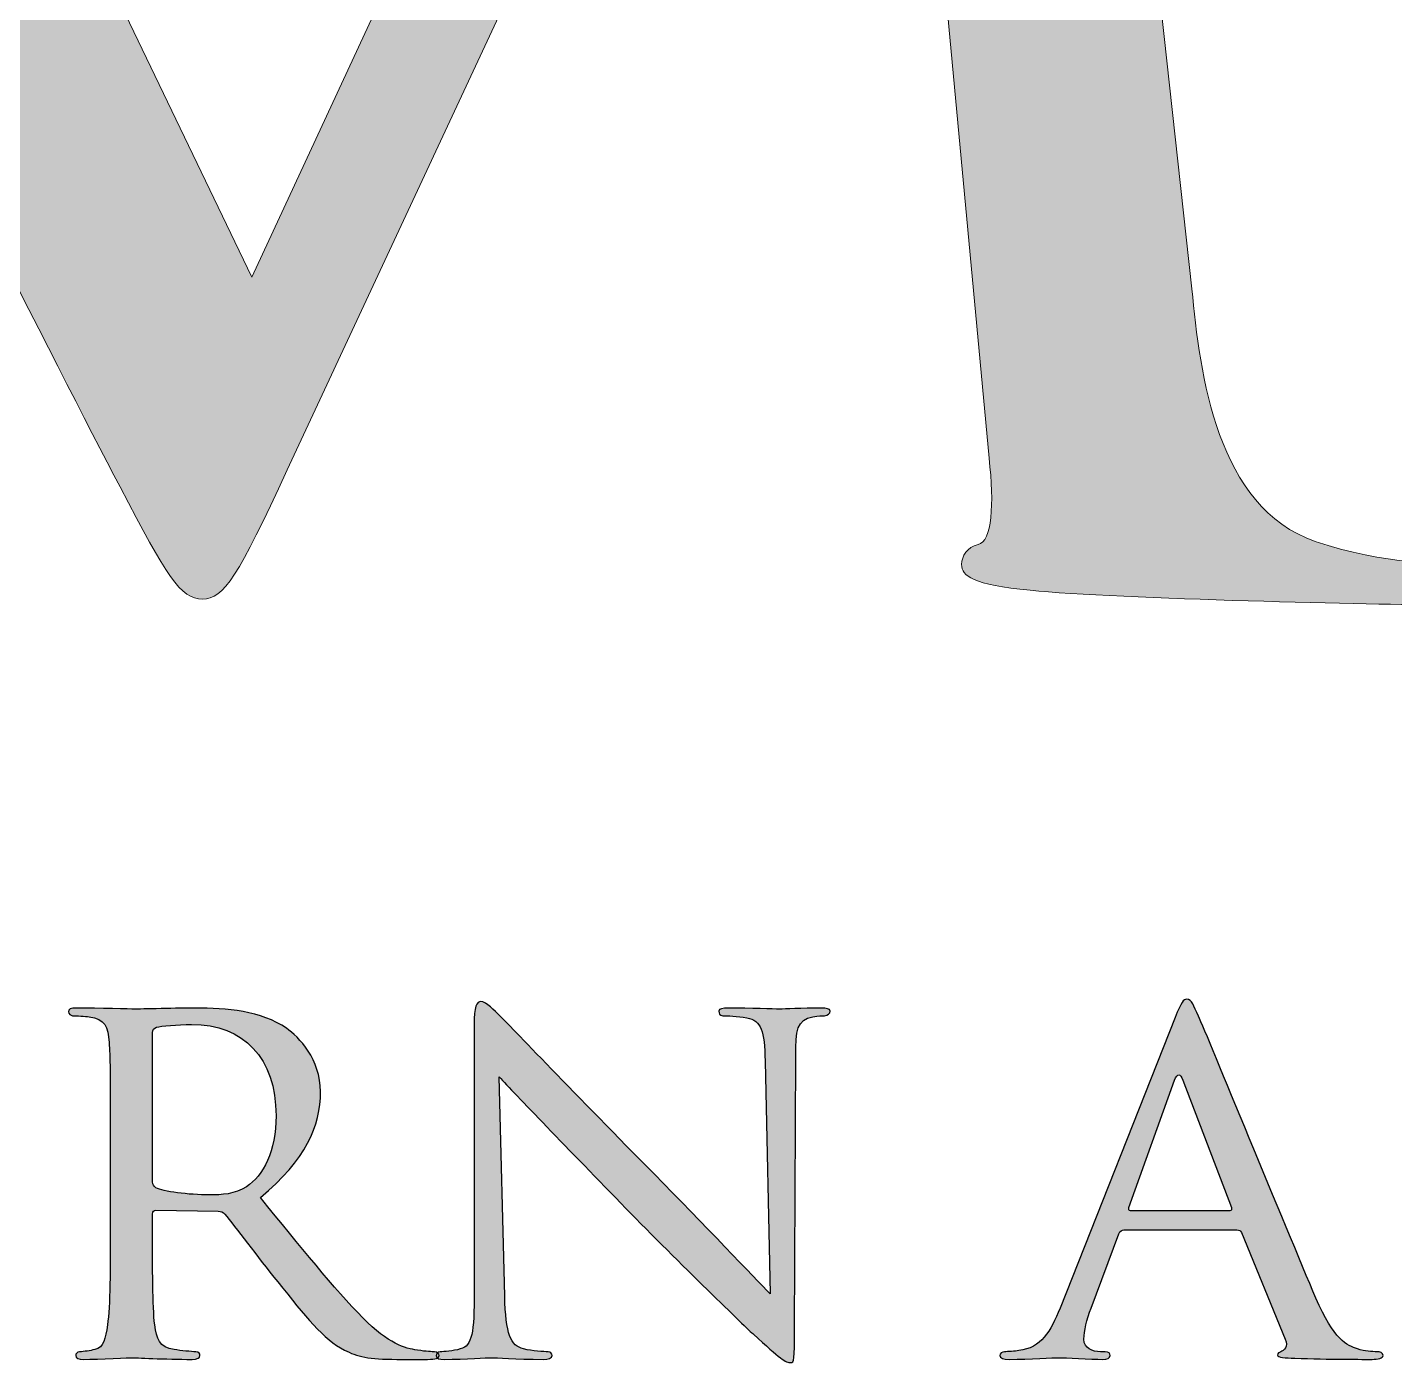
# Model space of a CAD drawing. Header units: feet. Extents: x 0.21 to 4.79, y 0.56 to 1.94.
# Drawn here: x 2.498 to 3.205, y 0.559 to 1.25 of the extents above; entities that cross this region are included whole.
import ezdxf

# ---------------------------------------------------------------- set-up
doc = ezdxf.new("R2010")
doc.units = ezdxf.units.FT
doc.header["$MEASUREMENT"] = 0
doc.layers.add('Layer 2', color=7, linetype='Continuous')

msp = doc.modelspace()

# ---------------------------------------------------------------- hatches: boundary and pattern name
at = {"layer": 'Layer 2', "true_color": 0xffffff}
h = msp.add_hatch(color=7, dxfattribs=at)
h.dxf.hatch_style = 2
edge = h.paths.add_edge_path()
edge.add_spline(control_points=[(3.10045, 1.11475), (3.10471, 1.07019), (3.1132, 1.00183), (3.16425, 0.98404), (3.19968, 0.97213), (3.23227, 0.97213), (3.24504, 0.97213), (3.25071, 0.97213), (3.25496, 0.96916), (3.25496, 0.9632), (3.25496, 0.9558), (3.24362, 0.95129), (3.22947, 0.95129), (3.20109, 0.95129), (3.06215, 0.95428), (3.01682, 0.95878), (2.98706, 0.96175), (2.98138, 0.96617), (2.98138, 0.97213), (2.98138, 0.97658), (2.98424, 0.98105), (2.9899, 0.9825), (2.99699, 0.98404), (2.99837, 1.00332), (2.99554, 1.02711), (2.99554, 1.02711), (2.93601, 1.66588), (2.93601, 1.66588), (2.93601, 1.66588), (2.93319, 1.66588), (2.93319, 1.66588), (2.93319, 1.66588), (2.63266, 1.02116), (2.63266, 1.02116), (2.60715, 0.96617), (2.60007, 0.95428), (2.58876, 0.95428), (2.57737, 0.95428), (2.57028, 0.96617), (2.5462, 1.01225), (2.51359, 1.07462), (2.43137, 1.23656), (2.4002, 1.30489), (2.36332, 1.38513), (2.26272, 1.59756), (2.24141, 1.64951), (2.24141, 1.64951), (2.23576, 1.64951), (2.23576, 1.64951), (2.23576, 1.64951), (2.18758, 1.07908), (2.18758, 1.07908), (2.18617, 1.05976), (2.18617, 1.036), (2.18617, 1.01522), (2.18617, 0.99588), (2.19751, 0.98404), (2.21592, 0.97953), (2.23717, 0.97362), (2.25563, 0.97213), (2.26413, 0.97213), (2.26834, 0.97213), (2.27403, 0.96768), (2.27403, 0.9632), (2.27403, 0.95428), (2.26552, 0.95129), (2.25137, 0.95129), (2.20459, 0.95129), (2.14505, 0.9558), (2.13512, 0.9558), (2.12378, 0.9558), (2.06425, 0.95129), (2.03023, 0.95129), (2.01747, 0.95129), (2.00895, 0.95428), (2.00895, 0.9632), (2.00895, 0.96768), (2.01465, 0.97213), (2.02174, 0.97213), (2.03163, 0.97213), (2.04015, 0.97362), (2.05857, 0.97658), (2.09969, 0.98404), (2.1011, 1.03007), (2.10677, 1.07762), (2.10677, 1.07762), (2.19751, 1.90206), (2.19751, 1.90206), (2.19895, 1.91543), (2.20459, 1.92436), (2.21164, 1.92436), (2.22019, 1.92436), (2.23012, 1.91991), (2.23717, 1.90504), (2.23717, 1.90504), (2.61424, 1.1207), (2.61424, 1.1207), (2.61424, 1.1207), (2.97713, 1.90356), (2.97713, 1.90356), (2.98283, 1.91543), (2.9885, 1.92436), (2.99699, 1.92436), (3.00548, 1.92436), (3.01259, 1.91397), (3.01542, 1.8902), (3.01542, 1.8902), (3.10045, 1.11475), (3.10045, 1.11475)], knot_values=[0, 0, 0, 0, 1, 1, 1, 2, 2, 2, 3, 3, 3, 4, 4, 4, 5, 5, 5, 6, 6, 6, 7, 7, 7, 8, 8, 8, 9, 9, 9, 10, 10, 10, 11, 11, 11, 12, 12, 12, 13, 13, 13, 14, 14, 14, 15, 15, 15, 16, 16, 16, 17, 17, 17, 18, 18, 18, 19, 19, 19, 20, 20, 20, 21, 21, 21, 22, 22, 22, 23, 23, 23, 24, 24, 24, 25, 25, 25, 26, 26, 26, 27, 27, 27, 28, 28, 28, 29, 29, 29, 30, 30, 30, 31, 31, 31, 32, 32, 32, 33, 33, 33, 34, 34, 34, 35, 35, 35, 36, 36, 36, 36], degree=3, periodic=0)
h = msp.add_hatch(color=7, dxfattribs=at)
h.dxf.hatch_style = 2
edge = h.paths.add_edge_path()
edge.add_spline(control_points=[(2.54111, 0.67318), (2.54111, 0.71048), (2.54111, 0.71727), (2.54053, 0.72488), (2.53996, 0.73309), (2.53852, 0.73705), (2.53018, 0.73816), (2.52816, 0.73844), (2.52387, 0.73874), (2.52154, 0.73874), (2.52068, 0.73874), (2.51953, 0.73987), (2.51953, 0.74074), (2.51953, 0.74212), (2.52068, 0.74269), (2.52355, 0.74269), (2.53507, 0.74269), (2.55204, 0.74212), (2.55347, 0.74212), (2.55606, 0.74212), (2.57737, 0.74269), (2.58512, 0.74269), (2.60124, 0.74269), (2.61907, 0.74128), (2.6323, 0.73223), (2.63863, 0.72772), (2.64985, 0.71613), (2.64985, 0.69945), (2.64985, 0.68165), (2.64236, 0.6644), (2.61879, 0.64463), (2.63949, 0.61921), (2.65704, 0.59741), (2.67171, 0.58244), (2.68522, 0.56886), (2.69358, 0.56661), (2.69991, 0.5658), (2.70479, 0.56491), (2.70738, 0.56491), (2.70882, 0.56491), (2.71026, 0.56491), (2.71113, 0.56379), (2.71113, 0.56295), (2.71113, 0.56152), (2.70969, 0.56097), (2.70509, 0.56097), (2.70509, 0.56097), (2.68926, 0.56097), (2.68926, 0.56097), (2.67486, 0.56097), (2.66854, 0.56238), (2.66222, 0.5658), (2.65129, 0.57141), (2.64206, 0.58301), (2.62771, 0.6011), (2.61705, 0.61409), (2.60583, 0.62965), (2.60036, 0.63614), (2.59923, 0.63727), (2.59866, 0.63756), (2.59692, 0.63756), (2.59692, 0.63756), (2.5647, 0.63812), (2.5647, 0.63812), (2.56354, 0.63812), (2.56297, 0.63756), (2.56297, 0.63614), (2.56297, 0.63614), (2.56297, 0.63049), (2.56297, 0.63049), (2.56297, 0.6073), (2.56297, 0.58866), (2.5641, 0.57879), (2.565, 0.57171), (2.56641, 0.56719), (2.57418, 0.56604), (2.57764, 0.56548), (2.5831, 0.56491), (2.58542, 0.56491), (2.58713, 0.56491), (2.58743, 0.56379), (2.58743, 0.56295), (2.58743, 0.56183), (2.58626, 0.56097), (2.58339, 0.56097), (2.56958, 0.56097), (2.55347, 0.56183), (2.55233, 0.56183), (2.55204, 0.56183), (2.53507, 0.56097), (2.52729, 0.56097), (2.5247, 0.56097), (2.52327, 0.56152), (2.52327, 0.56295), (2.52327, 0.56379), (2.52387, 0.56491), (2.52528, 0.56491), (2.52756, 0.56491), (2.53075, 0.56548), (2.53307, 0.56604), (2.53795, 0.56719), (2.53852, 0.57171), (2.53969, 0.57879), (2.54111, 0.58866), (2.54111, 0.6076), (2.54111, 0.63078), (2.54111, 0.63078), (2.54111, 0.67318), (2.54111, 0.67318)], knot_values=[0, 0, 0, 0, 1, 1, 1, 2, 2, 2, 3, 3, 3, 4, 4, 4, 5, 5, 5, 6, 6, 6, 7, 7, 7, 8, 8, 8, 9, 9, 9, 10, 10, 10, 11, 11, 11, 12, 12, 12, 13, 13, 13, 14, 14, 14, 15, 15, 15, 16, 16, 16, 17, 17, 17, 18, 18, 18, 19, 19, 19, 20, 20, 20, 21, 21, 21, 22, 22, 22, 23, 23, 23, 24, 24, 24, 25, 25, 25, 26, 26, 26, 27, 27, 27, 28, 28, 28, 29, 29, 29, 30, 30, 30, 31, 31, 31, 32, 32, 32, 33, 33, 33, 34, 34, 34, 35, 35, 35, 36, 36, 36, 36], degree=3, periodic=0)
edge = h.paths.add_edge_path()
edge.add_spline(control_points=[(2.56297, 0.65281), (2.56297, 0.65138), (2.56354, 0.65055), (2.5647, 0.64973), (2.56844, 0.64773), (2.58138, 0.64604), (2.59261, 0.64604), (2.59866, 0.64604), (2.60555, 0.64633), (2.61157, 0.65027), (2.6202, 0.65591), (2.62682, 0.66863), (2.62682, 0.68701), (2.62682, 0.71697), (2.61013, 0.73423), (2.5831, 0.73423), (2.57564, 0.73423), (2.56757, 0.73336), (2.565, 0.7328), (2.56383, 0.73223), (2.56297, 0.73138), (2.56297, 0.72997), (2.56297, 0.72997), (2.56297, 0.65281), (2.56297, 0.65281)], knot_values=[0, 0, 0, 0, 1, 1, 1, 2, 2, 2, 3, 3, 3, 4, 4, 4, 5, 5, 5, 6, 6, 6, 7, 7, 7, 8, 8, 8, 8], degree=3, periodic=0)
h = msp.add_hatch(color=7, dxfattribs=at)
h.dxf.hatch_style = 2
edge = h.paths.add_edge_path()
edge.add_spline(control_points=[(2.74509, 0.59374), (2.74567, 0.57397), (2.74798, 0.56805), (2.75488, 0.56633), (2.75949, 0.56523), (2.76525, 0.56491), (2.76754, 0.56491), (2.76869, 0.56491), (2.76956, 0.56409), (2.76956, 0.56295), (2.76956, 0.56152), (2.76782, 0.56097), (2.76495, 0.56097), (2.75056, 0.56097), (2.74049, 0.56181), (2.7382, 0.56181), (2.73589, 0.56181), (2.72526, 0.56097), (2.71374, 0.56097), (2.71117, 0.56097), (2.70972, 0.56124), (2.70972, 0.56295), (2.70972, 0.56409), (2.71058, 0.56491), (2.71172, 0.56491), (2.71374, 0.56491), (2.71834, 0.56523), (2.72209, 0.56633), (2.72841, 0.56805), (2.72927, 0.57453), (2.72927, 0.59629), (2.72927, 0.59629), (2.72927, 0.73391), (2.72927, 0.73391), (2.72927, 0.74356), (2.73071, 0.74609), (2.73272, 0.74609), (2.7356, 0.74609), (2.73991, 0.74128), (2.74251, 0.73873), (2.74653, 0.7348), (2.78337, 0.69634), (2.82248, 0.65677), (2.84749, 0.63133), (2.87457, 0.60277), (2.88232, 0.59488), (2.88232, 0.59488), (2.87975, 0.71529), (2.87975, 0.71529), (2.87943, 0.73083), (2.87801, 0.73621), (2.87024, 0.73762), (2.86561, 0.73846), (2.85988, 0.73873), (2.85788, 0.73873), (2.85615, 0.73873), (2.85586, 0.74017), (2.85586, 0.74101), (2.85586, 0.7424), (2.85788, 0.7427), (2.86073, 0.7427), (2.87223, 0.7427), (2.88433, 0.74212), (2.88721, 0.74212), (2.89008, 0.74212), (2.89842, 0.7427), (2.90879, 0.7427), (2.91135, 0.7427), (2.91341, 0.7424), (2.91341, 0.74101), (2.91341, 0.74017), (2.91224, 0.73873), (2.91051, 0.73873), (2.90934, 0.73873), (2.90733, 0.73873), (2.90446, 0.73819), (2.89612, 0.73645), (2.89556, 0.73168), (2.89556, 0.71724), (2.89556, 0.71724), (2.89499, 0.57651), (2.89499, 0.57651), (2.89499, 0.56068), (2.89469, 0.55926), (2.89296, 0.55926), (2.89035, 0.55926), (2.88778, 0.56124), (2.87367, 0.57397), (2.87109, 0.57621), (2.83455, 0.61156), (2.80781, 0.63898), (2.77848, 0.66922), (2.75, 0.69861), (2.74223, 0.70709), (2.74223, 0.70709), (2.74509, 0.59374), (2.74509, 0.59374)], knot_values=[0, 0, 0, 0, 1, 1, 1, 2, 2, 2, 3, 3, 3, 4, 4, 4, 5, 5, 5, 6, 6, 6, 7, 7, 7, 8, 8, 8, 9, 9, 9, 10, 10, 10, 11, 11, 11, 12, 12, 12, 13, 13, 13, 14, 14, 14, 15, 15, 15, 16, 16, 16, 17, 17, 17, 18, 18, 18, 19, 19, 19, 20, 20, 20, 21, 21, 21, 22, 22, 22, 23, 23, 23, 24, 24, 24, 25, 25, 25, 26, 26, 26, 27, 27, 27, 28, 28, 28, 29, 29, 29, 30, 30, 30, 31, 31, 31, 32, 32, 32, 32], degree=3, periodic=0)
h = msp.add_hatch(color=7, dxfattribs=at)
h.dxf.hatch_style = 2
edge = h.paths.add_edge_path()
edge.add_spline(control_points=[(3.0918, 0.73789), (3.09497, 0.74581), (3.09611, 0.74722), (3.09785, 0.74722), (3.10042, 0.74722), (3.10129, 0.74383), (3.10387, 0.73846), (3.10849, 0.72828), (3.14903, 0.62908), (3.16458, 0.59262), (3.1738, 0.57115), (3.18069, 0.56802), (3.18614, 0.56634), (3.18989, 0.5652), (3.19363, 0.56491), (3.19623, 0.56491), (3.19767, 0.56491), (3.19938, 0.56433), (3.19938, 0.56295), (3.19938, 0.56152), (3.19651, 0.56097), (3.19363, 0.56097), (3.18989, 0.56097), (3.1712, 0.56097), (3.15365, 0.56152), (3.14874, 0.56181), (3.14473, 0.56181), (3.14473, 0.56322), (3.14473, 0.56433), (3.14532, 0.56433), (3.14646, 0.56491), (3.14789, 0.56548), (3.15047, 0.56746), (3.14874, 0.57142), (3.14874, 0.57142), (3.12603, 0.62655), (3.12603, 0.62655), (3.12546, 0.62767), (3.12516, 0.62794), (3.12372, 0.62794), (3.12372, 0.62794), (3.06533, 0.62794), (3.06533, 0.62794), (3.06418, 0.62794), (3.06331, 0.62737), (3.06274, 0.62596), (3.06274, 0.62596), (3.04835, 0.58752), (3.04835, 0.58752), (3.04606, 0.5816), (3.04462, 0.57566), (3.04462, 0.57142), (3.04462, 0.56661), (3.04894, 0.56491), (3.05325, 0.56491), (3.05325, 0.56491), (3.05556, 0.56491), (3.05556, 0.56491), (3.05756, 0.56491), (3.05813, 0.56409), (3.05813, 0.56295), (3.05813, 0.56152), (3.05669, 0.56097), (3.0544, 0.56097), (3.04835, 0.56097), (3.03453, 0.56181), (3.03168, 0.56181), (3.02908, 0.56181), (3.01644, 0.56097), (3.00605, 0.56097), (3.0029, 0.56097), (3.00117, 0.56152), (3.00117, 0.56295), (3.00117, 0.56409), (3.00235, 0.56491), (3.00347, 0.56491), (3.00522, 0.56491), (3.00895, 0.5652), (3.01097, 0.56548), (3.02247, 0.56691), (3.02737, 0.57537), (3.03225, 0.58752), (3.03225, 0.58752), (3.0918, 0.73789), (3.0918, 0.73789)], knot_values=[0, 0, 0, 0, 1, 1, 1, 2, 2, 2, 3, 3, 3, 4, 4, 4, 5, 5, 5, 6, 6, 6, 7, 7, 7, 8, 8, 8, 9, 9, 9, 10, 10, 10, 11, 11, 11, 12, 12, 12, 13, 13, 13, 14, 14, 14, 15, 15, 15, 16, 16, 16, 17, 17, 17, 18, 18, 18, 19, 19, 19, 20, 20, 20, 21, 21, 21, 22, 22, 22, 23, 23, 23, 24, 24, 24, 25, 25, 25, 26, 26, 26, 27, 27, 27, 28, 28, 28, 28], degree=3, periodic=0)
edge = h.paths.add_edge_path()
edge.add_spline(control_points=[(3.11998, 0.63783), (3.12112, 0.63783), (3.12112, 0.6384), (3.12085, 0.63954), (3.12085, 0.63954), (3.09582, 0.70539), (3.09582, 0.70539), (3.0944, 0.70908), (3.09296, 0.70908), (3.0915, 0.70539), (3.0915, 0.70539), (3.06792, 0.63954), (3.06792, 0.63954), (3.06763, 0.6384), (3.06792, 0.63783), (3.06878, 0.63783), (3.06878, 0.63783), (3.11998, 0.63783), (3.11998, 0.63783)], knot_values=[0, 0, 0, 0, 1, 1, 1, 2, 2, 2, 3, 3, 3, 4, 4, 4, 5, 5, 5, 6, 6, 6, 6], degree=3, periodic=0)

# ---------------------------------------------------------------- linework, layer by layer
at = {"layer": 'Layer 2', "lineweight": 0}
msp.add_open_spline([(3.10045, 1.11475), (3.10471, 1.07019), (3.1132, 1.00183), (3.16425, 0.98404), (3.19968, 0.97213), (3.23227, 0.97213), (3.24504, 0.97213), (3.25071, 0.97213), (3.25496, 0.96916), (3.25496, 0.9632), (3.25496, 0.9558), (3.24362, 0.95129), (3.22947, 0.95129), (3.20109, 0.95129), (3.06215, 0.95428), (3.01682, 0.95878), (2.98706, 0.96175), (2.98138, 0.96617), (2.98138, 0.97213), (2.98138, 0.97658), (2.98424, 0.98105), (2.9899, 0.9825), (2.99699, 0.98404), (2.99837, 1.00332), (2.99554, 1.02711), (2.99554, 1.02711), (2.93601, 1.66588), (2.93601, 1.66588), (2.93601, 1.66588), (2.93319, 1.66588), (2.93319, 1.66588), (2.93319, 1.66588), (2.63266, 1.02116), (2.63266, 1.02116), (2.60715, 0.96617), (2.60007, 0.95428), (2.58876, 0.95428), (2.57737, 0.95428), (2.57028, 0.96617), (2.5462, 1.01225), (2.51359, 1.07462), (2.43137, 1.23656), (2.4002, 1.30489), (2.36332, 1.38513), (2.26272, 1.59756), (2.24141, 1.64951), (2.24141, 1.64951), (2.23576, 1.64951), (2.23576, 1.64951), (2.23576, 1.64951), (2.18758, 1.07908), (2.18758, 1.07908), (2.18617, 1.05976), (2.18617, 1.036), (2.18617, 1.01522), (2.18617, 0.99588), (2.19751, 0.98404), (2.21592, 0.97953), (2.23717, 0.97362), (2.25563, 0.97213), (2.26413, 0.97213), (2.26834, 0.97213), (2.27403, 0.96768), (2.27403, 0.9632), (2.27403, 0.95428), (2.26552, 0.95129), (2.25137, 0.95129), (2.20459, 0.95129), (2.14505, 0.9558), (2.13512, 0.9558), (2.12378, 0.9558), (2.06425, 0.95129), (2.03023, 0.95129), (2.01747, 0.95129), (2.00895, 0.95428), (2.00895, 0.9632), (2.00895, 0.96768), (2.01465, 0.97213), (2.02174, 0.97213), (2.03163, 0.97213), (2.04015, 0.97362), (2.05857, 0.97658), (2.09969, 0.98404), (2.1011, 1.03007), (2.10677, 1.07762), (2.10677, 1.07762), (2.19751, 1.90206), (2.19751, 1.90206), (2.19895, 1.91543), (2.20459, 1.92436), (2.21164, 1.92436), (2.22019, 1.92436), (2.23012, 1.91991), (2.23717, 1.90504), (2.23717, 1.90504), (2.61424, 1.1207), (2.61424, 1.1207), (2.61424, 1.1207), (2.97713, 1.90356), (2.97713, 1.90356), (2.98283, 1.91543), (2.9885, 1.92436), (2.99699, 1.92436), (3.00548, 1.92436), (3.01259, 1.91397), (3.01542, 1.8902), (3.01542, 1.8902), (3.10045, 1.11475), (3.10045, 1.11475)], degree=3, knots=[0, 0, 0, 0, 1, 1, 1, 2, 2, 2, 3, 3, 3, 4, 4, 4, 5, 5, 5, 6, 6, 6, 7, 7, 7, 8, 8, 8, 9, 9, 9, 10, 10, 10, 11, 11, 11, 12, 12, 12, 13, 13, 13, 14, 14, 14, 15, 15, 15, 16, 16, 16, 17, 17, 17, 18, 18, 18, 19, 19, 19, 20, 20, 20, 21, 21, 21, 22, 22, 22, 23, 23, 23, 24, 24, 24, 25, 25, 25, 26, 26, 26, 27, 27, 27, 28, 28, 28, 29, 29, 29, 30, 30, 30, 31, 31, 31, 32, 32, 32, 33, 33, 33, 34, 34, 34, 35, 35, 35, 36, 36, 36, 36], dxfattribs=at)
at = {"layer": 'Layer 2', "color": 7, "true_color": 0xffffff}
for points, knots in [([(2.54111, 0.67318), (2.54111, 0.71048), (2.54111, 0.71727), (2.54053, 0.72488), (2.53996, 0.73309), (2.53852, 0.73705), (2.53018, 0.73816), (2.52816, 0.73844), (2.52387, 0.73874), (2.52154, 0.73874), (2.52068, 0.73874), (2.51953, 0.73987), (2.51953, 0.74074), (2.51953, 0.74212), (2.52068, 0.74269), (2.52355, 0.74269), (2.53507, 0.74269), (2.55204, 0.74212), (2.55347, 0.74212), (2.55606, 0.74212), (2.57737, 0.74269), (2.58512, 0.74269), (2.60124, 0.74269), (2.61907, 0.74128), (2.6323, 0.73223), (2.63863, 0.72772), (2.64985, 0.71613), (2.64985, 0.69945), (2.64985, 0.68165), (2.64236, 0.6644), (2.61879, 0.64463), (2.63949, 0.61921), (2.65704, 0.59741), (2.67171, 0.58244), (2.68522, 0.56886), (2.69358, 0.56661), (2.69991, 0.5658), (2.70479, 0.56491), (2.70738, 0.56491), (2.70882, 0.56491), (2.71026, 0.56491), (2.71113, 0.56379), (2.71113, 0.56295), (2.71113, 0.56152), (2.70969, 0.56097), (2.70509, 0.56097), (2.70509, 0.56097), (2.68926, 0.56097), (2.68926, 0.56097), (2.67486, 0.56097), (2.66854, 0.56238), (2.66222, 0.5658), (2.65129, 0.57141), (2.64206, 0.58301), (2.62771, 0.6011), (2.61705, 0.61409), (2.60583, 0.62965), (2.60036, 0.63614), (2.59923, 0.63727), (2.59866, 0.63756), (2.59692, 0.63756), (2.59692, 0.63756), (2.5647, 0.63812), (2.5647, 0.63812), (2.56354, 0.63812), (2.56297, 0.63756), (2.56297, 0.63614), (2.56297, 0.63614), (2.56297, 0.63049), (2.56297, 0.63049), (2.56297, 0.6073), (2.56297, 0.58866), (2.5641, 0.57879), (2.565, 0.57171), (2.56641, 0.56719), (2.57418, 0.56604), (2.57764, 0.56548), (2.5831, 0.56491), (2.58542, 0.56491), (2.58713, 0.56491), (2.58743, 0.56379), (2.58743, 0.56295), (2.58743, 0.56183), (2.58626, 0.56097), (2.58339, 0.56097), (2.56958, 0.56097), (2.55347, 0.56183), (2.55233, 0.56183), (2.55204, 0.56183), (2.53507, 0.56097), (2.52729, 0.56097), (2.5247, 0.56097), (2.52327, 0.56152), (2.52327, 0.56295), (2.52327, 0.56379), (2.52387, 0.56491), (2.52528, 0.56491), (2.52756, 0.56491), (2.53075, 0.56548), (2.53307, 0.56604), (2.53795, 0.56719), (2.53852, 0.57171), (2.53969, 0.57879), (2.54111, 0.58866), (2.54111, 0.6076), (2.54111, 0.63078), (2.54111, 0.63078), (2.54111, 0.67318), (2.54111, 0.67318)], [0, 0, 0, 0, 1, 1, 1, 2, 2, 2, 3, 3, 3, 4, 4, 4, 5, 5, 5, 6, 6, 6, 7, 7, 7, 8, 8, 8, 9, 9, 9, 10, 10, 10, 11, 11, 11, 12, 12, 12, 13, 13, 13, 14, 14, 14, 15, 15, 15, 16, 16, 16, 17, 17, 17, 18, 18, 18, 19, 19, 19, 20, 20, 20, 21, 21, 21, 22, 22, 22, 23, 23, 23, 24, 24, 24, 25, 25, 25, 26, 26, 26, 27, 27, 27, 28, 28, 28, 29, 29, 29, 30, 30, 30, 31, 31, 31, 32, 32, 32, 33, 33, 33, 34, 34, 34, 35, 35, 35, 36, 36, 36, 36]), ([(2.74509, 0.59374), (2.74567, 0.57397), (2.74798, 0.56805), (2.75488, 0.56633), (2.75949, 0.56523), (2.76525, 0.56491), (2.76754, 0.56491), (2.76869, 0.56491), (2.76956, 0.56409), (2.76956, 0.56295), (2.76956, 0.56152), (2.76782, 0.56097), (2.76495, 0.56097), (2.75056, 0.56097), (2.74049, 0.56181), (2.7382, 0.56181), (2.73589, 0.56181), (2.72526, 0.56097), (2.71374, 0.56097), (2.71117, 0.56097), (2.70972, 0.56124), (2.70972, 0.56295), (2.70972, 0.56409), (2.71058, 0.56491), (2.71172, 0.56491), (2.71374, 0.56491), (2.71834, 0.56523), (2.72209, 0.56633), (2.72841, 0.56805), (2.72927, 0.57453), (2.72927, 0.59629), (2.72927, 0.59629), (2.72927, 0.73391), (2.72927, 0.73391), (2.72927, 0.74356), (2.73071, 0.74609), (2.73272, 0.74609), (2.7356, 0.74609), (2.73991, 0.74128), (2.74251, 0.73873), (2.74653, 0.7348), (2.78337, 0.69634), (2.82248, 0.65677), (2.84749, 0.63133), (2.87457, 0.60277), (2.88232, 0.59488), (2.88232, 0.59488), (2.87975, 0.71529), (2.87975, 0.71529), (2.87943, 0.73083), (2.87801, 0.73621), (2.87024, 0.73762), (2.86561, 0.73846), (2.85988, 0.73873), (2.85788, 0.73873), (2.85615, 0.73873), (2.85586, 0.74017), (2.85586, 0.74101), (2.85586, 0.7424), (2.85788, 0.7427), (2.86073, 0.7427), (2.87223, 0.7427), (2.88433, 0.74212), (2.88721, 0.74212), (2.89008, 0.74212), (2.89842, 0.7427), (2.90879, 0.7427), (2.91135, 0.7427), (2.91341, 0.7424), (2.91341, 0.74101), (2.91341, 0.74017), (2.91224, 0.73873), (2.91051, 0.73873), (2.90934, 0.73873), (2.90733, 0.73873), (2.90446, 0.73819), (2.89612, 0.73645), (2.89556, 0.73168), (2.89556, 0.71724), (2.89556, 0.71724), (2.89499, 0.57651), (2.89499, 0.57651), (2.89499, 0.56068), (2.89469, 0.55926), (2.89296, 0.55926), (2.89035, 0.55926), (2.88778, 0.56124), (2.87367, 0.57397), (2.87109, 0.57621), (2.83455, 0.61156), (2.80781, 0.63898), (2.77848, 0.66922), (2.75, 0.69861), (2.74223, 0.70709), (2.74223, 0.70709), (2.74509, 0.59374), (2.74509, 0.59374)], [0, 0, 0, 0, 1, 1, 1, 2, 2, 2, 3, 3, 3, 4, 4, 4, 5, 5, 5, 6, 6, 6, 7, 7, 7, 8, 8, 8, 9, 9, 9, 10, 10, 10, 11, 11, 11, 12, 12, 12, 13, 13, 13, 14, 14, 14, 15, 15, 15, 16, 16, 16, 17, 17, 17, 18, 18, 18, 19, 19, 19, 20, 20, 20, 21, 21, 21, 22, 22, 22, 23, 23, 23, 24, 24, 24, 25, 25, 25, 26, 26, 26, 27, 27, 27, 28, 28, 28, 29, 29, 29, 30, 30, 30, 31, 31, 31, 32, 32, 32, 32]), ([(3.0918, 0.73789), (3.09497, 0.74581), (3.09611, 0.74722), (3.09785, 0.74722), (3.10042, 0.74722), (3.10129, 0.74383), (3.10387, 0.73846), (3.10849, 0.72828), (3.14903, 0.62908), (3.16458, 0.59262), (3.1738, 0.57115), (3.18069, 0.56802), (3.18614, 0.56634), (3.18989, 0.5652), (3.19363, 0.56491), (3.19623, 0.56491), (3.19767, 0.56491), (3.19938, 0.56433), (3.19938, 0.56295), (3.19938, 0.56152), (3.19651, 0.56097), (3.19363, 0.56097), (3.18989, 0.56097), (3.1712, 0.56097), (3.15365, 0.56152), (3.14874, 0.56181), (3.14473, 0.56181), (3.14473, 0.56322), (3.14473, 0.56433), (3.14532, 0.56433), (3.14646, 0.56491), (3.14789, 0.56548), (3.15047, 0.56746), (3.14874, 0.57142), (3.14874, 0.57142), (3.12603, 0.62655), (3.12603, 0.62655), (3.12546, 0.62767), (3.12516, 0.62794), (3.12372, 0.62794), (3.12372, 0.62794), (3.06533, 0.62794), (3.06533, 0.62794), (3.06418, 0.62794), (3.06331, 0.62737), (3.06274, 0.62596), (3.06274, 0.62596), (3.04835, 0.58752), (3.04835, 0.58752), (3.04606, 0.5816), (3.04462, 0.57566), (3.04462, 0.57142), (3.04462, 0.56661), (3.04894, 0.56491), (3.05325, 0.56491), (3.05325, 0.56491), (3.05556, 0.56491), (3.05556, 0.56491), (3.05756, 0.56491), (3.05813, 0.56409), (3.05813, 0.56295), (3.05813, 0.56152), (3.05669, 0.56097), (3.0544, 0.56097), (3.04835, 0.56097), (3.03453, 0.56181), (3.03168, 0.56181), (3.02908, 0.56181), (3.01644, 0.56097), (3.00605, 0.56097), (3.0029, 0.56097), (3.00117, 0.56152), (3.00117, 0.56295), (3.00117, 0.56409), (3.00235, 0.56491), (3.00347, 0.56491), (3.00522, 0.56491), (3.00895, 0.5652), (3.01097, 0.56548), (3.02247, 0.56691), (3.02737, 0.57537), (3.03225, 0.58752), (3.03225, 0.58752), (3.0918, 0.73789), (3.0918, 0.73789)], [0, 0, 0, 0, 1, 1, 1, 2, 2, 2, 3, 3, 3, 4, 4, 4, 5, 5, 5, 6, 6, 6, 7, 7, 7, 8, 8, 8, 9, 9, 9, 10, 10, 10, 11, 11, 11, 12, 12, 12, 13, 13, 13, 14, 14, 14, 15, 15, 15, 16, 16, 16, 17, 17, 17, 18, 18, 18, 19, 19, 19, 20, 20, 20, 21, 21, 21, 22, 22, 22, 23, 23, 23, 24, 24, 24, 25, 25, 25, 26, 26, 26, 27, 27, 27, 28, 28, 28, 28]), ([(2.56297, 0.65281), (2.56297, 0.65138), (2.56354, 0.65055), (2.5647, 0.64973), (2.56844, 0.64773), (2.58138, 0.64604), (2.59261, 0.64604), (2.59866, 0.64604), (2.60555, 0.64633), (2.61157, 0.65027), (2.6202, 0.65591), (2.62682, 0.66863), (2.62682, 0.68701), (2.62682, 0.71697), (2.61013, 0.73423), (2.5831, 0.73423), (2.57564, 0.73423), (2.56757, 0.73336), (2.565, 0.7328), (2.56383, 0.73223), (2.56297, 0.73138), (2.56297, 0.72997), (2.56297, 0.72997), (2.56297, 0.65281), (2.56297, 0.65281)], [0, 0, 0, 0, 1, 1, 1, 2, 2, 2, 3, 3, 3, 4, 4, 4, 5, 5, 5, 6, 6, 6, 7, 7, 7, 8, 8, 8, 8]), ([(3.11998, 0.63783), (3.12112, 0.63783), (3.12112, 0.6384), (3.12085, 0.63954), (3.12085, 0.63954), (3.09582, 0.70539), (3.09582, 0.70539), (3.0944, 0.70908), (3.09296, 0.70908), (3.0915, 0.70539), (3.0915, 0.70539), (3.06792, 0.63954), (3.06792, 0.63954), (3.06763, 0.6384), (3.06792, 0.63783), (3.06878, 0.63783), (3.06878, 0.63783), (3.11998, 0.63783), (3.11998, 0.63783)], [0, 0, 0, 0, 1, 1, 1, 2, 2, 2, 3, 3, 3, 4, 4, 4, 5, 5, 5, 6, 6, 6, 6])]:
    msp.add_open_spline(points, degree=3, knots=knots, dxfattribs=at)

doc.saveas('drawing.dxf')
